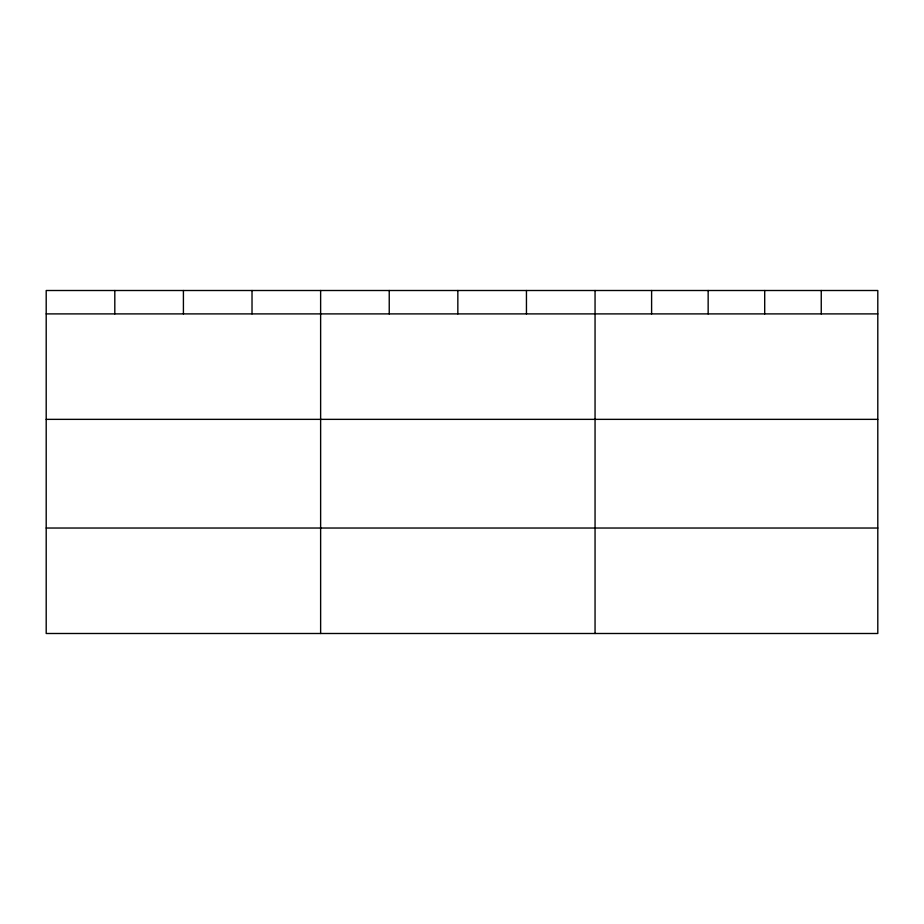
<?xml version="1.0" encoding="UTF-8"?>
<svg xmlns="http://www.w3.org/2000/svg" width="924" height="924" viewBox="0 0 924 924"><rect width="100%" height="100%" fill="white"/><g stroke="black" fill="none" stroke-linecap="round" stroke-linejoin="round"><path stroke-width="1.39" d="M877.8 313.894L877.8 633.494L46.2 633.494L46.2 290.506L877.8 290.506L877.8 313.894L46.2 313.894M46.2 419.357L877.8 419.357M46.2 528.031L877.8 528.031M821.251 290.506L821.251 313.894M764.702 290.506L764.702 313.894M708.154 290.506L708.154 313.894M651.605 290.506L651.605 313.894M595.056 290.506L595.056 633.494M526.449 290.506L526.449 313.894M457.842 290.506L457.842 313.894M389.235 290.506L389.235 313.894M320.628 290.506L320.628 633.494M252.021 290.506L252.021 313.894M183.414 290.506L183.414 313.894M114.807 290.506L114.807 313.894"/></g></svg>
